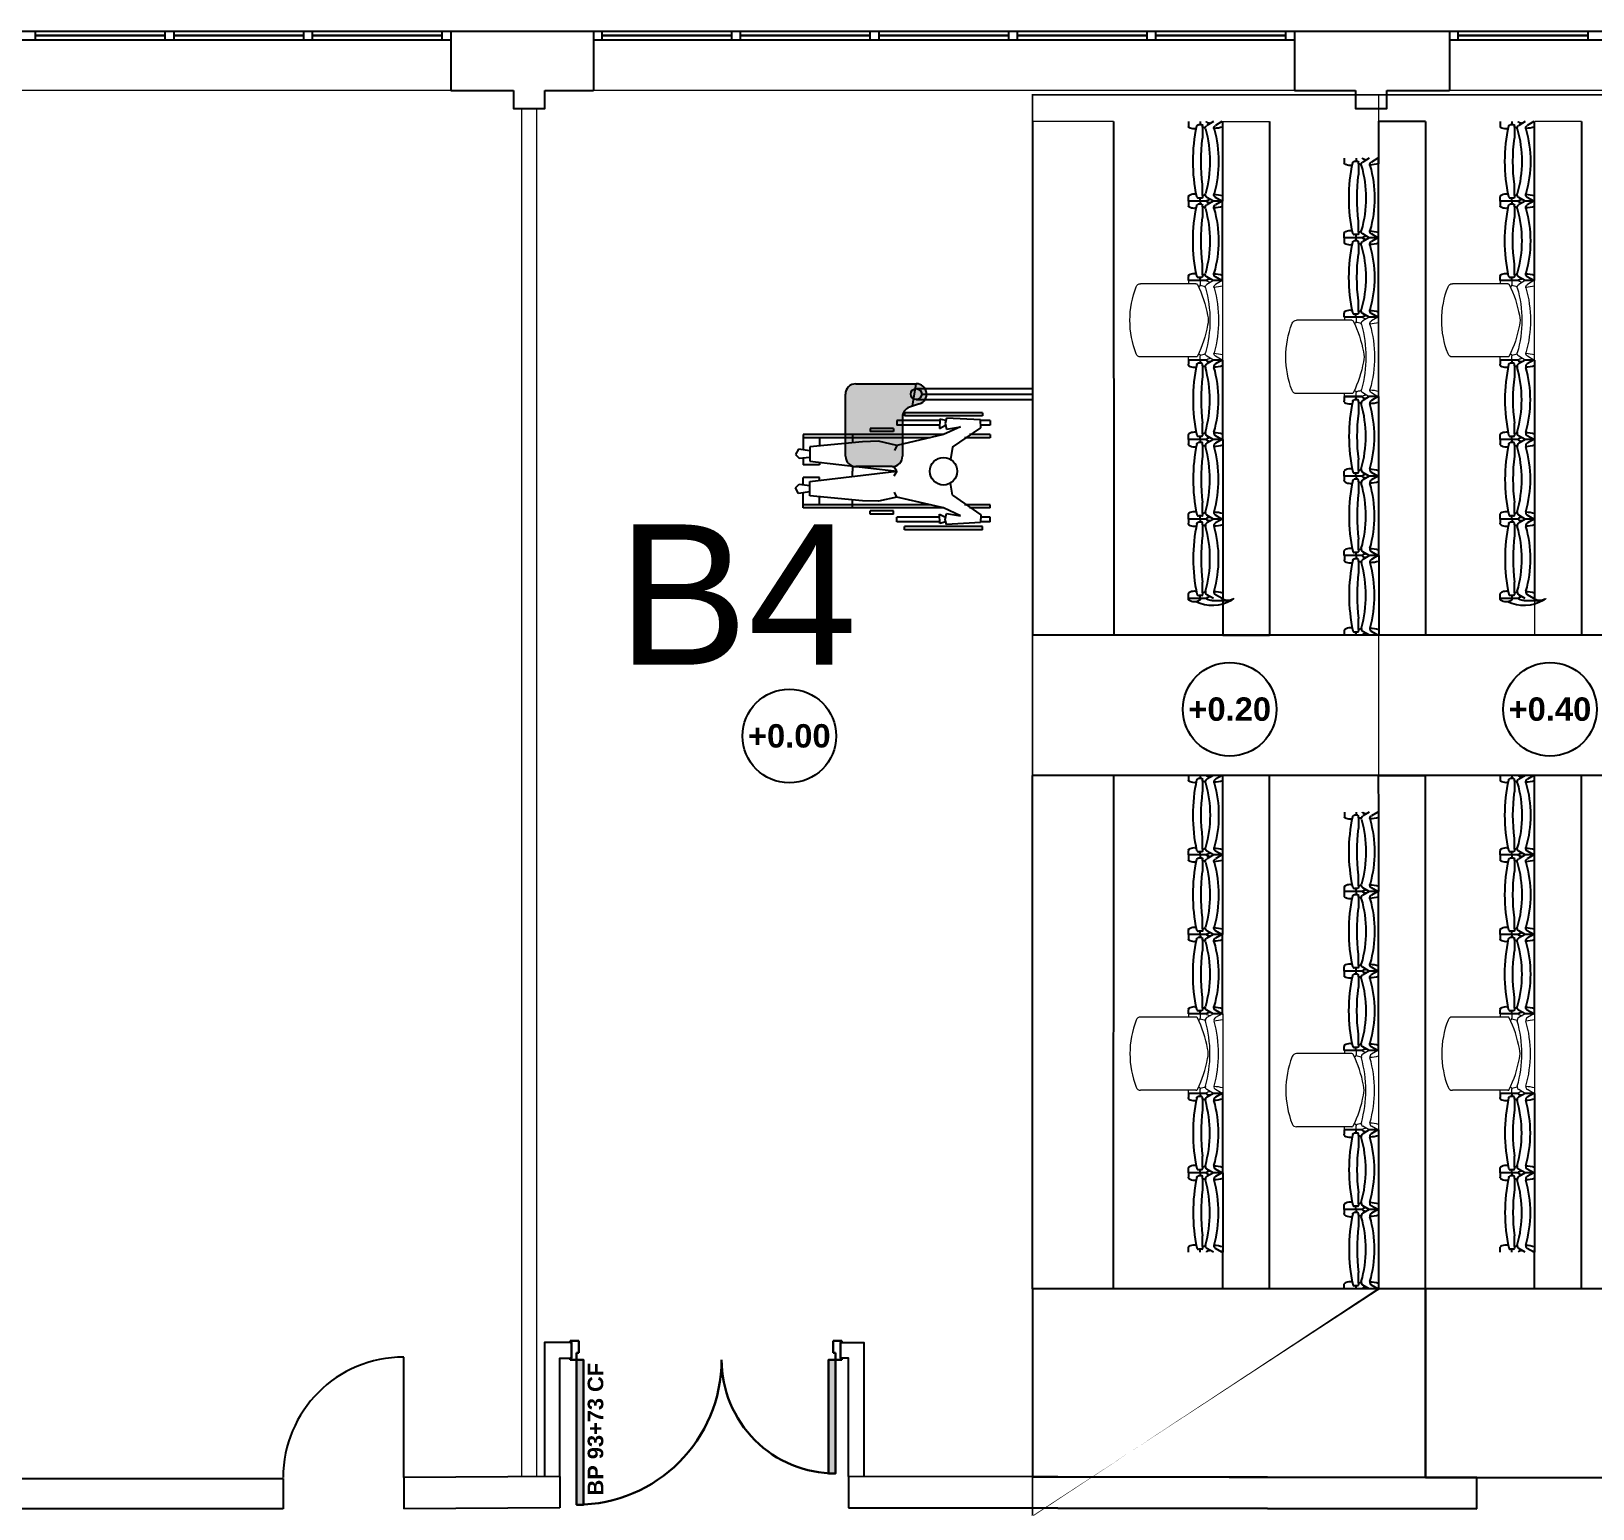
# Model space of a CAD drawing. Header units: millimetres. Extents: x -223503 to -221183, y 15861 to 17311.
# Drawn here: x -222551.37 to -222541.36, y 16084.05 to 16093.53 of the extents above; entities that cross this region are included whole.
import ezdxf

# ---------------------------------------------------------------- set-up
doc = ezdxf.new("R2010")
doc.units = ezdxf.units.MM
doc.linetypes.add('CACHE', pattern=[9.524999999999999, 6.35, -3.175])
for name, color, linetype in [('15 ASTEC - TXT - TYPE BP', 7, 'Continuous'), ('BA CLOISON', 8, 'Continuous'), ('BA FENETRE', 8, 'Continuous'), ('BA MURS', 8, 'Continuous'), ('BA MURS POUTRE', 8, 'CACHE'), ('BA PORTES', 8, 'Continuous')]:
    doc.layers.add(name, color=color, linetype=linetype)
for name, color, linetype, lineweight in [('ASTEC - AMENAGEMENT', 1, 'Continuous', 5), ('ASTEC - POSE BP PF', 30, 'Continuous', 30), ('NUMEROTATION', 172, 'Continuous', 30), ('Standard', 8, 'Continuous', 25)]:
    doc.layers.add(name, color=color, linetype=linetype, lineweight=lineweight)
doc.styles.get("Standard").update_dxf_attribs({"font": 'arial.ttf'})

# ---------------------------------------------------------------- blocks, each defined once
blk = doc.blocks.new('*U81')
at = {"layer": '15 ASTEC - TXT - TYPE BP'}
for points in [[(-1051.999999999997, -208.9177568912852), (-121.9999999999964, -208.9177568912855), (-121.9999999999964, -164.9177568912856), (-1051.999999999997, -164.9177568912852)], [(-851.9999999999969, -1780.917756891293), (-121.9999999999966, -1780.917756891293), (-121.9999999999965, -1824.917756891293), (-851.9999999999968, -1824.917756891293)]]:
    blk.add_hatch(color=124, dxfattribs=at).paths.add_polyline_path(points)
at = {"color": 0}
for p, q in [((-121.9999999999964, -123.9177568912855), (-110.9999999999964, -123.9177568912854)), ((-121.9999999999964, -123.9177568912855), (-121.9999999999964, -164.9177568912856)), ((-121.9999999999964, -164.9177568912856), (-77.99999999999642, -164.9177568912855)), ((-110.9999999999964, -123.9177568912854), (-110.9999999999964, -131.9177568912855)), ((-10.99999999999821, -131.9177568912855), (-110.9999999999982, -131.9177568912855)), ((-77.99999999999642, -164.9177568912855), (-77.99999999999642, -179.9177568912855)), ((-1.4210854715202e-14, -179.9177568912855), (-77.99999999999642, -179.9177568912855)), ((-1.4210854715202e-14, -123.9177568912855), (-11.00000000000003, -123.9177568912855)), ((-11.00000000000003, -123.9177568912855), (-11.00000000000003, -131.9177568912855)), ((-1.4210854715202e-14, -123.9177568912855), (-1.4210854715202e-14, -179.9177568912855)), ((-121.9999999999968, -1865.917756891293), (-121.9999999999965, -1824.917756891293)), ((-121.9999999999965, -1824.917756891293), (-77.99999999999665, -1824.917756891293)), ((-121.9999999999968, -1865.917756891293), (-110.9999999999968, -1865.917756891293)), ((-10.99999999999881, -1857.917756891301), (-110.9999999999986, -1857.9177568913)), ((-110.9999999999968, -1865.917756891293), (-110.9999999999965, -1857.917756891293)), ((-77.99999999999665, -1824.917756891293), (-77.99999999999687, -1809.917756891293)), ((-6.252776074688882e-13, -1809.917756891293), (-77.99999999999687, -1809.917756891293)), ((-11.0000000000002, -1865.917756891293), (-11.00000000000006, -1857.917756891293)), ((-6.394884621840902e-13, -1865.917756891293), (-11.0000000000002, -1865.917756891293)), ((-6.394884621840902e-13, -1865.917756891293), (-6.252776074688882e-13, -1809.917756891293))]:
    blk.add_line(p, q, dxfattribs=at)
for points in [[(-1051.999999999997, -208.9177568912852), (-121.9999999999964, -208.9177568912855), (-121.9999999999964, -164.9177568912856), (-1051.999999999997, -164.9177568912852)], [(-851.9999999999969, -1780.917756891293), (-121.9999999999966, -1780.917756891293), (-121.9999999999965, -1824.917756891293), (-851.9999999999968, -1824.917756891293)]]:
    blk.add_lwpolyline(points, close=True, dxfattribs=at)
at = {"color": 8}
for centre, radius, start, end in [((-121.9999999999964, -164.9177568912856), 929.9999999999998, 180, 270), ((-121.9999999999965, -1824.917756891293), 730.0000000000035, 90, 180)]:
    blk.add_arc(centre, radius, start, end, dxfattribs=at)
at = {"layer": '15 ASTEC - TXT - TYPE BP', "insert": (-586.9999999999966, -286.8764857373316), "char_height": 99.99999999999997, "width": 929.9999999999998, "attachment_point": 5}
blk.add_mtext('{\\fArial|b1|i0|c0|p34; BP 93+73 CF}', dxfattribs=at)
blk = doc.blocks.new('4025A')
at = {"color": 0, "lineweight": 0}
for p, q in [((0, -300), (510.0000000001, -300)), ((1.000444171950221e-10, -304.5432372649002), (1.000444171950221e-10, -359.9434252544002)), ((1.000444171950221e-10, -304.5432372649002), (24.14474264539695, -346.3631582622093)), ((1.000444171950221e-10, -359.9434252544002), (24.14474310400055, -401.7633470461001)), ((510.0000000001, -304.5432372649002), (485.8552573547036, -346.3631582622088)), ((510.0000000001, -359.9434252544002), (485.8552568960999, -401.7633470461001)), ((1.000444171950221e-10, -520.001386011), (1.000444171950221e-10, -404.1258129598)), ((1.000444171950221e-10, -445.001386011), (24.00000000010004, -445.001386011)), ((20.00000000010004, -471.5208008274999), (20.00000000010004, -827.1463243185999)), ((24.00000000010004, -445.001386011), (27.00000000010004, -445.001386011)), ((24.00000000010004, -445.001386011), (27.00000000010004, -445.001386011)), ((31.34976588610016, -445.1004203063001), (27.00000000010004, -445.1004203063001)), ((478.6502341139999, -445.1004203063001), (483.0000000001, -445.1004203063001)), ((486.0000000001, -445.001386011), (483.0000000001, -445.001386011)), ((486.0000000001, -445.001386011), (483.0000000001, -445.001386011)), ((510.0000000001, -445.001386011), (486.0000000001, -445.001386011)), ((490.0000000001, -471.5208008274999), (490.0000000001, -827.1463243185999)), ((1.000444171950221e-10, -520.001386011), (20.00000000010004, -520.001386011)), ((510.0000000001, -520.001386011), (490.0000000001, -520.001386011))]:
    blk.add_line(p, q, dxfattribs=at)
for centre, radius, start, end in [((-63.59999999989941, -267.0932757856999), 76.40000000000005, 332.9684378847015, 334.4869739897015), ((-213.4950000002, -367.0932757856999), 257.4976598343, 2.418009931199893, 15.10322067500025), ((723.4950008433998, -367.0932742201001), 257.4976598340999, 164.8967796858004, 177.5819900688004), ((573.6000000000995, -267.0932757856999), 76.40000000001105, 205.5130260103189, 207.031562115344), ((1.000444171950221e-10, -299.5432372649002), 5.000000000000101, 270.0000000000008, 332.9684648935015), ((1.000444171950221e-10, -299.5432372649002), 5.000000000000073, 329.9999999999998, 332.9684378851281), ((-63.59999999989941, -367.0932757856999), 76.40000000000009, 332.9684378847014, 350.1499756703017), ((41.46525086230031, -336.3631585068001), 20.00000000000005, 209.999999190901, 285.8895085068011), ((366.3227281884001, -1164.5626796887), 780.3376039025999, 100.5919190326002, 115.8865968882002), ((255.0000000001, -1086.5047614919), 759.9419937523558, 74.11050673482153, 105.8894932651863), ((255.0000000001, -1141.9049494815), 759.9419937523, 74.1105063456002, 105.8894936560002), ((255.0000000001, -523.6421737715), 130.1453199461126, 75.71477372532632, 104.2852262747215), ((143.6772718116999, -1164.5626796887), 780.3376039025999, 64.11340311180017, 79.40808096740017), ((468.5347491378002, -336.3631585068001), 20.00000000000002, 254.1104914932012, 330.0000008091007), ((573.6000000000995, -367.0932757856999), 76.40000000000016, 189.8500243297013, 207.0315621153018), ((510.0000000001, -299.5432372649002), 5.000000000000101, 207.0315351065002, 270.0000000000008), ((510.0000000001, -299.5432372649002), 5.000000000000162, 207.0315621152997, 210.0000000000036), ((1.000444171950221e-10, -399.5432372649002), 4.999999999999996, 293.5781784782027, 332.9684378851299), ((30.00000000010004, -471.5208003694001), 9.999999999999915, 115.8865854131993, 180.0000000000004), ((41.46525086230031, -391.7633464964001), 20.00000000005494, 209.9999978972742, 285.8894936570051), ((31.34976588610016, -450.1004203063001), 5.000000000000023, 33.15505406760053, 91.97592333349985), ((-213.4950000002, -367.0932757856999), 257.4976598343924, 342.3586274259241, 350.0203641264209), ((-21.86566567279988, -484.8640416882999), 68.56407418970005, 25.21366604060034, 33.15506142070003), ((468.5347491378002, -391.7633464964001), 20.00000000002763, 254.1105062824609, 330.0000021028655), ((531.8656656728999, -484.8640416882999), 68.56407418970015, 146.8449385792998, 154.7863339594004), ((723.4950000000999, -367.0932757856999), 257.4976598341, 189.9796358736012, 197.6413725741012), ((478.6502341139999, -450.1004203063001), 5.000000000000157, 88.02407666650281, 146.8449459324019), ((480.0000000001, -471.5208003694001), 10.00000000000001, 7.993605777301127e-13, 64.11341458680093), ((510.0000000001, -399.5432372649002), 5.000000000000099, 207.031562114897, 246.4218215217994), ((50.00000000010004, -827.1463234708001), 30.00000000000006, 180.0000000000004, 248.9213502576011), ((255.0000000001, -295.2863795006001), 599.9999999999861, 248.921350940934, 291.0786490590676), ((460.0000000001, -827.1463234708001), 30.00000000000001, 291.078649742401, 7.993605777301127e-13)]:
    blk.add_arc(centre, radius, start, end, dxfattribs=at)
blk = doc.blocks.new('4025FPF')
at = {"color": 0}
for p, q in [((-12.89621243250076, -367.0962487649001), (-12.89621243250076, -267.0962487648999)), ((-6.637956275024408, -445.1703223288669), (-0.09621243250057887, -445.1703223289001)), ((-0.09621243250057887, -404.5462102441002), (-0.09621243250057887, -520.1643763703)), ((-6.637956275025317, -520.1643763703332), (-0.09621243250057887, -520.1643763703))]:
    blk.add_line(p, q, dxfattribs=at)
for centre, radius, start, end in [((209.9775189062993, -367.1842912675002), 254.5330035995002, 151.3080107338999, 204.6700905789987), ((-0.09621243250057887, -252.0962487648999), 15.00000000000006, 119.9313407772006, 151.6906845421522), ((63.50378756749888, -267.0962487648999), 76.4, 152.9684396522998, 207.0315621152985), ((-0.09621243250057887, -234.6462872858001), 5.000000000034942, 90, 152.9684648932685), ((63.50378756749888, -367.0962487649001), 76.40000000001096, 180, 207.0315622707415), ((-0.09621243250057887, -299.5462102441002), 5.000000000000012, 207.0315621148704, 238.5157802358993), ((-0.09621243250057887, -299.5462102441002), 5.000000000000114, 239.0087058605004, 269.9999999999992), ((39.98602535689952, -482.6673493496), 61.97315601685302, 145.35116769937, 214.6488323006292), ((-6.810353937600667, -450.1673493496), 5.000000000000157, 88.0240766664976, 146.8449459324019), ((-0.09621243250057887, -399.5462102441002), 5.000000000000115, 207.0315644897974, 269.9999999999992), ((-6.810353937600667, -515.1673493496), 5.000000000000157, 213.1550540675973, 271.9759233334964)]:
    blk.add_arc(centre, radius, start, end, dxfattribs=at)
blk = doc.blocks.new('4025')
at = {"color": 0}
for p, q in [((0, -300), (510.0000000001, -300)), ((0, -304.5432372649002), (24.14474267855803, -346.3631583196461)), ((0, -304.5432372649002), (0, -359.9434252544002)), ((0, -359.9434252544002), (24.1447431040001, -401.7633470461001)), ((510.0000000001, -304.5432372649002), (485.8552573215425, -346.3631583197459)), ((510.0000000001, -359.9434252544002), (485.8552568961004, -401.7633470461001)), ((0, -404.5432372649002), (0, -520.001386011)), ((0, -445.001386011), (20.00000000010004, -445.001386011)), ((20.00000000010004, -434.1258126716), (20.00000000010004, -456.0663184074001)), ((20.09605773240037, -457.4490422633), (20.00000000010004, -456.0660342535)), ((20.48662849660013, -459.1478370923001), (20.09605773240037, -457.4490422633)), ((21.16625823990034, -460.7530015088), (20.48662849660013, -459.1478370923001)), ((22.11429675650015, -462.2157634042001), (21.16625823990034, -460.7530015088)), ((23.30193837580009, -463.4916774984999), (22.11429675650015, -462.2157634042001)), ((24.69309720820002, -464.5419757876), (23.30193837580009, -463.4916774984999)), ((26.24550359640034, -465.3347454895002), (24.69309720820002, -464.5419757876)), ((36.41900351280037, -429.1258129598), (24.9999996614365, -429.1258129598)), ((27.9119884581005, -465.8458986978999), (26.24550359640034, -465.3347454895002)), ((36.41900351280037, -429.1258129598), (105.8381153256714, -429.1258129599337)), ((473.5809964873006, -429.1258129598), (404.1618846749002, -429.1258129598)), ((473.5809964873006, -429.1258129598), (485.000000338764, -429.1258129598)), ((482.088011542, -465.8458986978999), (483.7544964037002, -465.3347454895002)), ((483.7544964037002, -465.3347454895002), (485.3069027920001, -464.5419757876)), ((485.3069027920001, -464.5419757876), (486.6980616243, -463.4916774984999)), ((486.6980616243, -463.4916774984999), (487.8857032436003, -462.2157634042001)), ((487.8857032436003, -462.2157634042001), (488.8337417602002, -460.7530015088)), ((488.8337417602002, -460.7530015088), (489.5133715034999, -459.1478370923001)), ((489.5133715034999, -459.1478370923001), (489.9039422677006, -457.4490422633)), ((489.9039422677006, -457.4490422633), (490.0000000001, -456.0660342535)), ((490.0000000001, -434.1258126716), (490.0000000001, -456.0663184074001)), ((510.0000000001, -445.001386011), (490.0000000001, -445.001386011)), ((0, -520.001386011), (24, -520.001386011)), ((24, -520.001386011), (27, -520.001386011)), ((32.46897496680049, -520.001386011), (27, -520.001386011)), ((510.0000000001, -520.001386011), (477.5310255160766, -520.001386011))]:
    blk.add_line(p, q, dxfattribs=at)
for centre, radius, start, end in [((-63.59999999999991, -267.0932757856999), 76.40000000000005, 332.9684378847015, 334.4869739897015), ((-63.59999999999991, -267.0932757856999), 76.40000000000005, 332.9684378847015, 334.4869739897015), ((-213.4949998029997, -367.0932761511001), 257.4976598339999, 2.418009931099929, 15.10322075920006), ((723.4950006507001, -367.0932745781001), 257.4976598342, 164.8967796034003, 177.5819900688003), ((573.6000000001004, -267.0932757856999), 76.40000000000006, 205.5130260103013, 207.0315621153013), ((573.6000000001004, -267.0932757856999), 76.40000000000006, 205.5130260103013, 207.0315621153013), ((0, -299.5432372649002), 5, 270.0000000000008, 332.9684378851241), ((0, -299.5432372649002), 5, 270.0000000000008, 332.9684378851241), ((-63.59999999999991, -367.0932757856999), 76.40000000000009, 332.9684378847014, 350.1499756703017), ((-63.59999999999991, -367.0932757856999), 76.40000000000009, 332.9684378847014, 350.1499756703017), ((41.46525086230031, -336.3631585068001), 20.00000000005564, 209.9999993811772, 285.8895085062729), ((255.0000000001, -1086.5047614919), 759.9419937523, 74.11050673480017, 105.8894932652002), ((255.0000000199002, -1141.9049494871), 759.941993763162, 74.110506345831, 105.8894936572811), ((468.5347491378002, -336.3631585069002), 20.00000000000002, 254.1104914939671, 330.0000006191017), ((573.6000000001004, -367.0932757856999), 76.40000000000006, 189.8500243297019, 207.0315621153013), ((573.6000000001004, -367.0932757856999), 76.40000000000006, 189.8500243297019, 207.0315621153013), ((510.0000000001, -299.5432372649002), 5, 207.031562114889, 270.0000000000008), ((510.0000000001, -299.5432372649002), 5, 207.031562114889, 270.0000000000008), ((0, -399.5432372648002), 5.000000000100044, 270.0000000000008, 332.9684378828771), ((0, -399.5432372648002), 5.000000000091597, 293.5781784777417, 332.9684378830668), ((25.00000000010004, -434.1258129598), 5.000000000000018, 90.0000038808009, 180.0000000000004), ((41.46525086230031, -391.7633464964001), 19.99999999999995, 209.9999978970014, 285.8894936585013), ((255.0000000001, 596.8520793588), 1086.69036875823, 257.9378761865117, 282.0621238134846), ((-213.4949998029997, -367.0932761511001), 257.4976595767574, 346.0600251672711, 350.0203641988801), ((-21.91344717479978, -482.0932757856999), 68.56407418969991, 328.8208594356016, 359.8300099492827), ((-21.86566567279988, -484.8640416882999), 68.5640741897, 2.145910907913961, 13.09060007010002), ((255.0000000001, 743.8698783298), 1182.441609393, 262.7529809397014, 277.2470190603183), ((468.5347491378002, -391.7633464964001), 19.99999999999993, 254.1105063415017, 330.0000021030003), ((531.8656656728999, -484.8640416882999), 68.56407418969967, 166.9093999299003, 177.8540890920882), ((531.9134471749003, -482.0932757856999), 68.56407418970007, 180.1699900506996, 211.1791405644014), ((723.4950000000999, -367.0932757856999), 257.497659834127, 189.9796358736354, 193.9399748814894), ((485.0000000001, -434.1258129598), 5.000000000000018, 7.993605777301127e-13, 89.9999961191991), ((510.0000000001, -399.5432372649002), 5, 207.031562114889, 270.0000000000008), ((32.46897470020031, -515.001386011), 5.000000000000004, 269.9999975228014, 328.8208667886981), ((477.5310252999002, -515.001386011), 5.000000000000138, 211.179133211301, 270.0000024771977)]:
    blk.add_arc(centre, radius, start, end, dxfattribs=at)
blk = doc.blocks.new('A$C40C07E48')
at = {"color": 0, "linetype": 'Continuous'}
for p, q in [((0.04998684869497083, 1.249974503602061), (0.04998804058413953, 1.187482453313351)), ((0.04998684869497083, 1.249974503602061), (0.0799862441199366, 1.249973745594616)), ((0.0799862441199366, 1.249973745594616), (0.07998901227256283, 1.189060596618219)), ((0.1399876755021978, 1.249974371534336), (0.159986680111615, 1.249975231319695)), ((0.1399876755021978, 1.249974371534336), (0.1399886388098821, 1.117722422979568)), ((0.159986680111615, 1.249975231319695), (0.1599868729826994, 1.08518270984132)), ((0.6099876081862021, 1.249975189519319), (0.5899870563007426, 1.249974491027388)), ((0.5899870563007426, 1.249974491027388), (0.5899884114041924, 1.08518561634628)), ((0.6099876081862021, 1.249975189519319), (0.6099884938448668, 1.117723177983862)), ((0.6699880445667077, 1.249975137136062), (0.669987004599534, 1.189061603086884)), ((0.6999875176989008, 1.249974442138409), (0.6699880445667077, 1.249975137136062)), ((0.6999875176989008, 1.249974442138409), (0.6999887095298618, 1.187482391820595)), ((-1.224078005179763e-05, 1.19997523109123), (-1.07949017547071e-05, 0.6999741944418929)), ((-1.224078005179763e-05, 1.19997523109123), (0.01998707122402266, 1.199972219805204)), ((0.01998707122402266, 1.199972219805204), (0.01998727180762216, 0.6999728769987996)), ((0.04533731756964698, 1.187237850635938), (0.03373760753311217, 0.9697465213084797)), ((0.09563508082646877, 1.189881864571362), (0.04533731756964698, 1.187237850635938)), ((0.2212970469263382, 1.007283235921932), (0.09563508082646877, 1.189881864571362)), ((0.5286779114394449, 1.007282227721589), (0.6543416075292043, 1.189883528524661)), ((0.6543416075292043, 1.189883528524661), (0.7046374452766031, 1.187237364983957)), ((0.7046374452766031, 1.187237364983957), (0.7162390793091618, 0.969746778240733)), ((0.7499867901788093, 1.199975352577894), (0.7299871555878781, 1.199975269399147)), ((0.7299871555878781, 1.199975269399147), (0.7299872155417688, 0.6999759412901767)), ((0.7499867901788093, 1.199975352577894), (0.7499882361153141, 0.6999743159285572)), ((0.104227788222488, 0.9687111075199937), (0.08971251302864403, 1.059904406240094)), ((0.08971251302864403, 1.059904406240094), (0.139989078103099, 0.9499731534342573)), ((0.2212970469263382, 1.007283235921932), (0.2985400859033689, 0.9940506872044352)), ((0.5286779114394449, 1.007282227721589), (0.4514353729318827, 0.9940512449575181)), ((0.6602619998157024, 1.059906102294917), (0.6099889331380837, 0.949973908438551)), ((0.6457495283102617, 0.96871023818494), (0.6602619998157024, 1.059906102294917)), ((0.03373760753311217, 0.9697465213084797), (0.06587300566025078, 0.9604188850062201)), ((0.04998949920991436, 0.9650290568079072), (0.03995655663311481, 0.9262233632161951)), ((0.03995655663311481, 0.9262233632161951), (0.1000799076282419, 0.9241493443714717)), ((0.04998671973589808, 0.9258758271880652), (0.04998847763636149, 0.6499751049104816)), ((0.06587300566025078, 0.9604188850062201), (0.104227788222488, 0.9687111075199937)), ((0.1000799076282419, 0.9241493443714717), (0.07998651568777859, 0.9634710225946037)), ((0.07999011588981375, 0.924841374027892), (0.07998795071034692, 0.6499744098837255)), ((0.139989078103099, 0.9499731534342573), (0.1399890781613067, 0.04997278158043628)), ((0.139989078103099, 0.9499731534342573), (0.2094653047679458, 0.6499745512755908)), ((0.6099889331380837, 0.949973908438551), (0.5405123195087072, 0.6499755970526166)), ((0.6099889331380837, 0.949973908438551), (0.609989010845311, 0.04997359956541914)), ((0.6841061604209244, 0.9604201236070367), (0.6457495283102617, 0.96871023818494)), ((0.6498947056243196, 0.9241494517027604), (0.6699883161345497, 0.9634724141360493)), ((0.7100195214152336, 0.9262229667965585), (0.6498947056243196, 0.9241494517027604)), ((0.6699874151963741, 0.9248432347812923), (0.6699880426458549, 0.6499744154716609)), ((0.7162390793091618, 0.969746778240733), (0.6841061604209244, 0.9604201236070367)), ((0.6999873886816204, 0.9258757657244132), (0.6999891466402914, 0.6499750434177258)), ((0.6999880892690271, 0.9650315581402538), (0.7100195214152336, 0.9262229667965585)), ((0.1599893301608972, 0.8636131902640045), (0.1599889370263554, 0.04997433435710263)), ((0.5899876904441044, 0.8636149351186759), (0.589989313215483, 0.04997359403569135)), ((-1.07949017547071e-05, 0.6999741944418929), (0.01998727180762216, 0.6999728769987996)), ((0.04998847763636149, 0.6499751049104816), (0.07998795071034692, 0.6499744098837255)), ((0.09998844514484517, 0.6299754884548747), (0.09998832366545685, 0.4799741476181225)), ((0.09998844514484517, 0.6299754884548747), (0.1199878201296087, 0.6299723994907254)), ((0.1199878201296087, 0.6299723994907254), (0.1199888755509164, 0.4799748461100535)), ((0.2094653047679458, 0.6499745512755908), (0.1829925719357561, 0.5335781581725314)), ((0.2094653047679458, 0.6499745512755908), (0.2412304963509087, 0.6367880713005434)), ((0.3100592760310974, 0.09318483300376101), (0.374989546922734, 0.649974962027045)), ((0.374989546922734, 0.649974962027045), (0.3444712826458272, 0.631495855135654)), ((0.4399194738070946, 0.0931863698970119), (0.374989546922734, 0.649974962027045)), ((0.374989546922734, 0.649974962027045), (0.4055058622907382, 0.6314959176834236)), ((0.5405123195087072, 0.6499755970526166), (0.5087447798869107, 0.6367892027556081)), ((0.5405123195087072, 0.6499755970526166), (0.5669832680432592, 0.5335800366101466)), ((0.6499877205642406, 0.6299754889460019), (0.6299872463278007, 0.62997485343476)), ((0.6299872463278007, 0.62997485343476), (0.629989610024495, 0.479975528533032)), ((0.6499877205642406, 0.6299754889460019), (0.649989244673634, 0.4799756117117795)), ((0.6999891466402914, 0.6499750434177258), (0.6699880426458549, 0.6499744154716609)), ((0.7499882361153141, 0.6999743159285572), (0.7299872155417688, 0.6999759412901767)), ((0.1829925719357561, 0.5335781581725314), (0.1856408160238061, 0.4303699867068644)), ((0.5669832680432592, 0.5335800366101466), (0.5643374428909738, 0.4303719213439763)), ((0.09998832366545685, 0.4799741476181225), (0.1199888755509164, 0.4799748461100535)), ((0.1856408160238061, 0.4303699867068644), (0.2174073018541094, 0.09318577739031753)), ((0.5643374428909738, 0.4303719213439763), (0.5325715256331023, 0.09318548852024833)), ((0.649989244673634, 0.4799756117117795), (0.629989610024495, 0.479975528533032)), ((0.1399887990846764, 0.3668569671172008), (0.1916235045937356, 0.3668564756426349)), ((0.3419740303361323, 0.3668581303772953), (0.374989041563822, 0.3668569563014898)), ((0.4080057466926519, 0.366857027520382), (0.374989041563822, 0.3668569563014898)), ((0.6099886541196611, 0.3668577220923908), (0.5583530942967627, 0.3668575205756497)), ((0.1599883802409749, 0.1551460219961882), (0.2095802119292784, 0.1551449264734401)), ((0.3200483496475499, 0.1551443968182866), (0.3347042107779998, 0.1551458075100527)), ((0.3347042107779998, 0.1551458075100527), (0.3347044656402431, 0.04997258729235909)), ((0.4152732131478842, 0.155146888051604), (0.4152735456591472, 0.04997373084370338)), ((0.4299303136358503, 0.155145183643981), (0.4152732131478842, 0.155146888051604)), ((0.5899888194107916, 0.1551452039966534), (0.5403977643873077, 0.1551469295009156)), ((0.1399890781613067, 0.04997278158043628), (0.2403035126044415, 0.04997286054276628)), ((0.2174073018541094, 0.09318577739031753), (0.3100592760310974, 0.09318483300376101)), ((0.2438782882818487, 0.09318550075840903), (0.2332896439475007, 0.02018023819982773)), ((0.2332896439475007, 0.02018023819982773), (0.2677022803109139, -2.604889414214995e-05)), ((0.2677022803109139, -2.604889414214995e-05), (0.2915274595143273, 0.02547380327814608)), ((0.2915274595143273, 0.02547380327814608), (0.2835882896033581, 0.09318510966477334)), ((0.2866267174831592, 0.04997502447440638), (0.3347044656402431, 0.04997258729235909)), ((0.4633517630281858, 0.04997579474365921), (0.4152735456591472, 0.04997373084370338)), ((0.5325715256331023, 0.09318548852024833), (0.4399194738070946, 0.0931863698970119)), ((0.458449850033503, 0.02547164535280899), (0.4663906008645426, 0.09318607859677286)), ((0.4822758509544656, -2.591733391454909e-05), (0.458449850033503, 0.02547164535280899)), ((0.5166879784082994, 0.02018115111422958), (0.4822758509544656, -2.591733391454909e-05)), ((0.5060988306358922, 0.09318437922775047), (0.5166879784082994, 0.02018115111422958)), ((0.609989010845311, 0.04997359956541914), (0.5096753529505804, 0.04997415058460319))]:
    blk.add_line(p, q, dxfattribs=at)
blk.add_circle((0.3749835802009329, 0.9499767269880977), 0.0882429, dxfattribs=at)
blk = doc.blocks.new('A$C6149075F')
h = blk.add_hatch()
h.set_pattern_fill('ANGLE', color=256, style=0)
h.set_pattern_definition([(0, (6.312824552878737e-06, 1.392443664371967e-06), (0, 6.985), [5.08, -1.905]), (90, (6.312824552878737e-06, 1.392443664371967e-06), (-6.985, 4.276937690724653e-16), [5.08, -1.905])])
edge = h.paths.add_edge_path()
edge.add_line((0.06368249730439857, 0.05458589433692396), (6.312824552878737e-06, 0.4369112531421706))
edge.add_arc((0.06549852488387842, 0.4478189632063732), 0.06639433676988624, 27.890752219956084, 189.4558029344633, ccw=False)
edge.add_line((0.1241805876779836, 0.4788773661712185), (0.1559426980529679, 0.4188657347112894))
edge.add_arc((0.2146247230266454, 0.44992416491732), 0.06639433676988624, 207.8907522199561, 279.4558031110093)
edge.add_line((0.2255324329453288, 0.3844319530762732), (0.4730432852957165, 0.4256548181874678))
edge.add_arc((0.4839509952726075, 0.3601626063464209), 0.06639433676988624, 9.455802934463293, 99.45580311100929, ccw=False)
edge.add_line((0.5494432071136544, 0.3710703164106235), (0.5876201924256748, 0.1418475748505443))
edge.add_arc((0.5221279804973165, 0.1309398647863418), 0.06639433676988624, -80.54419688899071, 9.455802934463293, ccw=False)
edge.add_line((0.533035690561519, 0.06544765294529498), (0.1400824193406152, 1.392443664371967e-06))
edge.add_arc((0.1291747091599973, 0.0654936044011265), 0.06639433676988624, 189.4558029344633, 279.45580311100935, ccw=False)
h = blk.add_hatch(color=8)
edge = h.paths.add_edge_path()
edge.add_line((0.06368249730439857, 0.05458589433692396), (6.312824552878737e-06, 0.4369112531421706))
edge.add_arc((0.06549852488387842, 0.4478189632063732), 0.06639433676988624, 27.890752219956084, 189.4558029344633, ccw=False)
edge.add_line((0.1241805876779836, 0.4788773661712185), (0.1559426980529679, 0.4188657347112894))
edge.add_arc((0.2146247230266454, 0.44992416491732), 0.06639433676988624, 207.8907522199561, 279.4558031110093)
edge.add_line((0.2255324329453288, 0.3844319530762732), (0.4730432852957165, 0.4256548181874678))
edge.add_arc((0.4839509952726075, 0.3601626063464209), 0.06639433676988624, 9.455802934463293, 99.45580311100929, ccw=False)
edge.add_line((0.5494432071136544, 0.3710703164106235), (0.5876201924256748, 0.1418475748505443))
edge.add_arc((0.5221279804973165, 0.1309398647863418), 0.06639433676988624, -80.54419688899071, 9.455802934463293, ccw=False)
edge.add_line((0.533035690561519, 0.06544765294529498), (0.1400824193406152, 1.392443664371967e-06))
edge.add_arc((0.1291747091599973, 0.0654936044011265), 0.06639433676988624, 189.4558029344633, 279.45580311100935, ccw=False)
at = {"color": 0, "ltscale": 0.05}
for p, q in [((0.06368249730439857, 0.05458589433692396), (6.312824552878737e-06, 0.4369112531421706)), ((0.1241805876779836, 0.4788773661712185), (0.1559426980529679, 0.4188657347112894)), ((0.2255324329453288, 0.3844319530762732), (0.4730432852957165, 0.4256548181874678)), ((0.5494432071136544, 0.3710703164106235), (0.5876201924256748, 0.1418475748505443)), ((0.533035690561519, 0.06544765294529498), (0.1400824193406152, 1.392443664371967e-06))]:
    blk.add_line(p, q, dxfattribs=at)
for centre, start, end in [((0.06549852488387842, 0.4478189632063732), 27.89075221995607, 189.4558029344633), ((0.2146247230266454, 0.44992416491732), 207.8907522199561, 279.4558031110093), ((0.4839509952726075, 0.3601626063464209), 9.455802934463275, 99.4558031110093), ((0.5221279804973165, 0.1309398647863418), 279.4558031110093, 9.455802934463275), ((0.1291747091599973, 0.0654936044011265), 189.4558029344633, 279.4558031110093)]:
    blk.add_arc(centre, 0.06639433676988624, start, end, dxfattribs=at)

msp = doc.modelspace()

# ---------------------------------------------------------------- linework, layer by layer
at = {"layer": 'ASTEC - AMENAGEMENT', "color": 7}
for points in [[(-222544.4310004583, 16092.94704040009), (-222544.9511648346, 16092.94713661253)], [(-222543.7305466686, 16092.94713661253), (-222543.4310004583, 16092.94709807495)], [(-222541.4310004583, 16092.94704040009), (-222541.7305466686, 16092.94713661253)], [(-222541.7310004583, 16089.88723282496), (-222541.7310004583, 16089.65223287395), (-222541.4306132522, 16089.65223287395)]]:
    msp.add_lwpolyline(points, dxfattribs=at)
at = {"layer": 'BA CLOISON', "linetype": 'Continuous', "lineweight": 0}
for p, q in [((-222548.2276380011, 16093.03122901183), (-222548.2276380011, 16084.25137352285)), ((-222548.1306380011, 16084.25137352285), (-222548.1306380011, 16093.03122901183))]:
    msp.add_line(p, q, dxfattribs=at)
at = {"layer": 'BA FENETRE', "linetype": 'ByBlock', "lineweight": 25}
for p, q in [((-222553.176541087, 16093.52702871091), (-222548.680741087, 16093.52702871091)), ((-222551.344621087, 16093.47102871091), (-222551.344621087, 16093.52702871091)), ((-222550.512661087, 16093.47102871091), (-222550.512661087, 16093.52702871091)), ((-222550.456661087, 16093.47102871091), (-222550.456661087, 16093.52702871091)), ((-222549.624701087, 16093.47102871091), (-222549.624701087, 16093.52702871091)), ((-222549.568701087, 16093.47102871091), (-222549.568701087, 16093.52702871091)), ((-222548.736741087, 16093.47102871091), (-222548.736741087, 16093.52702871091)), ((-222547.7673842009, 16093.52702871091), (-222543.2715842009, 16093.52702871091)), ((-222547.7113842009, 16093.47102871091), (-222547.7113842009, 16093.52702871091)), ((-222546.8794242009, 16093.47102871091), (-222546.8794242009, 16093.52702871091)), ((-222546.8234242009, 16093.47102871091), (-222546.8234242009, 16093.52702871091)), ((-222545.991464201, 16093.47102871091), (-222545.991464201, 16093.52702871091)), ((-222545.9354642009, 16093.47102871091), (-222545.9354642009, 16093.52702871091)), ((-222545.1035042009, 16093.47102871091), (-222545.1035042009, 16093.52702871091)), ((-222545.0475042009, 16093.47102871091), (-222545.0475042009, 16093.52702871091)), ((-222544.2155442009, 16093.47102871091), (-222544.2155442009, 16093.52702871091)), ((-222544.1595442009, 16093.47102871091), (-222544.1595442009, 16093.52702871091)), ((-222543.3275842009, 16093.47102871091), (-222543.3275842009, 16093.52702871091)), ((-222542.276541087, 16093.52702871091), (-222537.780741087, 16093.52702871091)), ((-222542.220541087, 16093.47102871091), (-222542.220541087, 16093.52702871091)), ((-222541.388581087, 16093.47102871091), (-222541.388581087, 16093.52702871091)), ((-222553.176541087, 16093.47102871091), (-222548.680741087, 16093.47102871091)), ((-222547.7673842009, 16093.47102871091), (-222543.2715842009, 16093.47102871091)), ((-222542.276541087, 16093.47102871091), (-222537.780741087, 16093.47102871091))]:
    msp.add_line(p, q, dxfattribs=at)
for points in [[(-222551.344621087, 16093.49902871091), (-222550.512661087, 16093.49902871091), (-222550.512661087, 16093.49902871091), (-222551.344621087, 16093.49902871091)], [(-222550.512661087, 16093.49902871091), (-222551.344621087, 16093.49902871091), (-222551.344621087, 16093.49902871091), (-222550.512661087, 16093.49902871091)], [(-222550.456661087, 16093.49902871091), (-222549.624701087, 16093.49902871091), (-222549.624701087, 16093.49902871091), (-222550.456661087, 16093.49902871091)], [(-222549.624701087, 16093.49902871091), (-222550.456661087, 16093.49902871091), (-222550.456661087, 16093.49902871091), (-222549.624701087, 16093.49902871091)], [(-222548.736741087, 16093.49902871091), (-222548.736741087, 16093.49902871091), (-222549.568701087, 16093.49902871091), (-222549.568701087, 16093.49902871091)], [(-222548.736741087, 16093.49902871091), (-222549.568701087, 16093.49902871091), (-222549.568701087, 16093.49902871091), (-222548.736741087, 16093.49902871091)], [(-222547.7113842009, 16093.49902871091), (-222547.7113842009, 16093.49902871091), (-222546.8794242009, 16093.49902871091), (-222546.8794242009, 16093.49902871091)], [(-222546.8794242009, 16093.49902871091), (-222547.7113842009, 16093.49902871091), (-222547.7113842009, 16093.49902871091), (-222546.8794242009, 16093.49902871091)], [(-222546.8234242009, 16093.49902871091), (-222545.991464201, 16093.49902871091), (-222545.991464201, 16093.49902871091), (-222546.8234242009, 16093.49902871091)], [(-222545.991464201, 16093.49902871091), (-222546.8234242009, 16093.49902871091), (-222546.8234242009, 16093.49902871091), (-222545.991464201, 16093.49902871091)], [(-222545.9354642009, 16093.49902871091), (-222545.1035042009, 16093.49902871091), (-222545.1035042009, 16093.49902871091), (-222545.9354642009, 16093.49902871091)], [(-222545.1035042009, 16093.49902871091), (-222545.9354642009, 16093.49902871091), (-222545.9354642009, 16093.49902871091), (-222545.1035042009, 16093.49902871091)], [(-222545.0475042009, 16093.49902871091), (-222544.2155442009, 16093.49902871091), (-222544.2155442009, 16093.49902871091), (-222545.0475042009, 16093.49902871091)], [(-222544.2155442009, 16093.49902871091), (-222545.0475042009, 16093.49902871091), (-222545.0475042009, 16093.49902871091), (-222544.2155442009, 16093.49902871091)], [(-222543.3275842009, 16093.49902871091), (-222543.3275842009, 16093.49902871091), (-222544.1595442009, 16093.49902871091), (-222544.1595442009, 16093.49902871091)], [(-222543.3275842009, 16093.49902871091), (-222544.1595442009, 16093.49902871091), (-222544.1595442009, 16093.49902871091), (-222543.3275842009, 16093.49902871091)], [(-222542.220541087, 16093.49902871091), (-222542.220541087, 16093.49902871091), (-222541.388581087, 16093.49902871091), (-222541.388581087, 16093.49902871091)], [(-222541.388581087, 16093.49902871091), (-222542.220541087, 16093.49902871091), (-222542.220541087, 16093.49902871091), (-222541.388581087, 16093.49902871091)]]:
    msp.add_lwpolyline(points, close=True, dxfattribs=at)
at = {"layer": 'BA MURS'}
for p, q in [((-222548.680741087, 16093.52702871091), (-222548.680741087, 16093.14702871091)), ((-222548.680741087, 16093.52702871091), (-222547.7673842009, 16093.52702871091)), ((-222547.7673842009, 16093.52702871091), (-222547.7673842009, 16093.14702871091)), ((-222543.2715842009, 16093.52702871091), (-222543.2715842009, 16093.14702871091)), ((-222543.2715842009, 16093.52702871091), (-222542.276541087, 16093.52702871091)), ((-222542.276541087, 16093.52702871091), (-222542.276541087, 16093.14702871091)), ((-222548.680741087, 16093.14702871091), (-222548.2791380011, 16093.14702871091)), ((-222548.0791380011, 16093.14702871091), (-222547.7673842009, 16093.14702871091)), ((-222543.2715842009, 16093.14702871091), (-222542.8791380011, 16093.14702871091)), ((-222542.6791380011, 16093.14702871091), (-222542.276541087, 16093.14702871091)), ((-222556.6724476023, 16084.24115585205), (-222549.7572777469, 16084.24115585205)), ((-222549.7572777469, 16084.24115585205), (-222549.7572777469, 16084.04702871091)), ((-222547.9818259476, 16084.25326590892), (-222548.9837342488, 16084.24702871091)), ((-222548.9837342488, 16084.24702873502), (-222548.9837342488, 16084.04702871091)), ((-222547.9818259476, 16084.25326590873), (-222547.9818259476, 16084.05326590882)), ((-222542.1006409021, 16084.24702871091), (-222546.1321259482, 16084.25326590892)), ((-222546.1321259482, 16084.25326590882), (-222546.1321259482, 16084.05326590882)), ((-222542.1006409021, 16084.04702871091), (-222542.1006409021, 16084.24702871091)), ((-222549.7572777469, 16084.04702871091), (-222556.6724704875, 16084.04702871091)), ((-222547.9818259476, 16084.05326590891), (-222548.9837342488, 16084.04702871091)), ((-222546.1321259482, 16084.05326590891), (-222542.1006409021, 16084.04702871091)), ((-222542.1006409021, 16084.04702871091), (-222546.1321259482, 16084.05326590891))]:
    msp.add_line(p, q, dxfattribs=at)
for points in [[(-222548.2791380011, 16093.14702871091), (-222548.2791380011, 16093.03122901183), (-222548.0791380011, 16093.03122901183), (-222548.0791380011, 16093.14702871091)], [(-222542.8791380011, 16093.14702871091), (-222542.8791380011, 16093.03122901183), (-222542.6791380011, 16093.03122901183), (-222542.6791380011, 16093.14702871091)], [(-222547.9818259476, 16084.25326590873), (-222547.9818259476, 16085.01421652939), (-222547.9081259482, 16085.01421652939), (-222547.9081259482, 16085.11421652939), (-222548.0818259476, 16085.11421652939), (-222548.0818259476, 16084.25326590873)], [(-222546.1321259482, 16084.25326590892), (-222546.1321259482, 16085.01421652939), (-222546.1821259482, 16085.01421652939), (-222546.1821259482, 16085.11421652939), (-222546.0321259482, 16085.11421652939), (-222546.0321259482, 16084.25326590892)]]:
    msp.add_lwpolyline(points, dxfattribs=at)
at = {"layer": 'BA MURS POUTRE', "linetype": 'Continuous', "lineweight": 0}
for p, q in [((-222548.680741087, 16093.14702871091), (-222553.176541087, 16093.14702871091)), ((-222543.2715842009, 16093.14702871091), (-222547.7673842009, 16093.14702871091)), ((-222537.780741087, 16093.14702871091), (-222542.276541087, 16093.14702871091))]:
    msp.add_line(p, q, dxfattribs=at)
at = {"layer": 'BA PORTES', "lineweight": 25}
msp.add_line((-222548.9837342488, 16084.24702873502), (-222548.9837342488, 16085.02057223252), dxfattribs=at)
msp.add_arc((-222548.9837342488, 16084.2470287344), 0.7735434981256191, 90, 179.9999999598751, dxfattribs=at)
at = {"layer": 'Standard'}
for p, q in [((-222544.9511648346, 16092.94713661253), (-222544.9511648346, 16089.65223287395)), ((-222544.4310004583, 16092.94704040009), (-222544.4306132668, 16089.65223287395)), ((-222543.4310004583, 16092.94709807495), (-222543.4306132522, 16089.65223287395)), ((-222542.4310004583, 16092.94713513114), (-222542.4306132669, 16089.65223287395)), ((-222541.4310004583, 16092.94704040009), (-222541.4306132522, 16089.65223287395)), ((-222538.7305436956, 16089.65223282496), (-222544.9511648346, 16089.65223287395)), ((-222537.4541380011, 16088.75223287395), (-222544.9511648347, 16088.75223287395)), ((-222544.9511648347, 16085.69223287395), (-222544.9511648347, 16088.75223287395)), ((-222544.4310004583, 16085.4573475723), (-222544.4306132668, 16088.75213661253)), ((-222543.4310004583, 16085.4573475723), (-222543.4306132669, 16088.75213661253)), ((-222542.4311337139, 16085.45744378473), (-222542.4307465224, 16088.75223287395)), ((-222541.431329412, 16085.4573475723), (-222541.4309422206, 16088.75213661253))]:
    msp.add_line(p, q, dxfattribs=at)
at = {"layer": 'Standard', "const_width": 0.01}
for points in [[(-222542.731387662, 16093.11865031866), (-222544.9511648346, 16093.11865031866), (-222544.9511648347, 16085.45735892626), (-222542.731387662, 16085.45767294219)], [(-222542.731387662, 16085.45767294219), (-222540.731387646, 16085.45735892625), (-222540.731387646, 16093.11865031866), (-222542.731387662, 16093.11865031866)]]:
    msp.add_lwpolyline(points, close=True, dxfattribs=at)
at = {"layer": 'Standard'}
for points in [[(-222542.4310004583, 16092.94713513114), (-222542.731387646, 16092.94713513114), (-222542.731387662, 16092.67683601591)], [(-222545.6983522459, 16091.23399296176), (-222544.9523725307, 16091.23399296176)], [(-222545.6620082621, 16091.19887743546), (-222544.9511648346, 16091.19887743546)], [(-222545.697415469, 16091.16374219219), (-222544.9514357538, 16091.16374219218)], [(-222543.7310004583, 16089.88723282496), (-222543.7310004583, 16089.65223287395), (-222543.4306132522, 16089.65223287395)], [(-222542.7311337139, 16088.51725135987), (-222542.731387662, 16088.75223287395), (-222542.4307465224, 16088.75223287395)], [(-222544.9511648347, 16085.4573475723), (-222544.9511648346, 16085.69223287395)], [(-222543.4310004583, 16085.4573475723), (-222543.731387662, 16085.4573475723), (-222543.731387662, 16085.70767085496)], [(-222541.431329412, 16085.4573475723), (-222541.7317166157, 16085.4573475723), (-222541.7317166157, 16085.70767085496)], [(-222542.4311336864, 16085.45766158824), (-222542.7315209176, 16085.45766158824)]]:
    msp.add_lwpolyline(points, dxfattribs=at)
for points in [[(-222542.4311067704, 16085.45744378474), (-222544.9511648347, 16085.45747905355), (-222544.9511083096, 16084.2514387309), (-222542.4314423576, 16084.24754050102)], [(-222540.7313579273, 16085.45744378474), (-222542.4311337139, 16085.45744378474), (-222542.4314423582, 16084.24754050102), (-222540.7316935145, 16084.24754050102)]]:
    msp.add_lwpolyline(points, close=True, dxfattribs=at)
for centre, radius in [((-222545.6971445498, 16091.19887743546), 0.03513628775599548), ((-222543.6865295618, 16089.17674641107), 0.3003047808742849), ((-222541.6327858329, 16089.17674641107), 0.3003047808742849), ((-222546.5110352225, 16089.00513615726), 0.3003047808742849)]:
    msp.add_circle(centre, radius, dxfattribs=at)

# ---------------------------------------------------------------- block references
at = {"layer": 'ASTEC - POSE BP PF', "xscale": 0.001, "yscale": 0.001, "zscale": 0.001, "rotation": 89.99999999999999}
msp.add_blockref('*U81', (-222548.0400437051, 16085.12521652939), dxfattribs=at)
at = {"layer": 'Standard', "yscale": 0.001, "zscale": 0.001, "rotation": 270}
for name, p, xscale in [('4025', (-222543.431387662, 16092.43694418766), -0.001), ('4025', (-222541.431387662, 16092.43694418766), -0.001), ('4025', (-222542.431387662, 16092.20194418766), -0.001), ('4025', (-222543.4317748657, 16091.92684797523), -0.001), ('4025', (-222541.4317748657, 16091.92684797523), -0.001), ('4025', (-222542.4317748657, 16091.69184797523), -0.001), ('4025A', (-222543.4311634487, 16091.41713661252), -0.001), ('4025A', (-222541.4311634487, 16091.41713661252), -0.001), ('4025A', (-222542.4311634487, 16091.18213661252), -0.001), ('4025', (-222543.4317748657, 16091.41742524982), 0.001), ('4025', (-222541.4317748657, 16091.41742524982), 0.001), ('4025', (-222542.4317748657, 16091.18242524982), 0.001), ('4025', (-222543.431387662, 16090.90732903739), 0.001), ('4025', (-222541.431387662, 16090.90732903739), 0.001), ('4025', (-222542.431387662, 16090.67232903739), 0.001), ('4025', (-222543.4310004583, 16090.39723282496), 0.001), ('4025', (-222541.4310004583, 16090.39723282496), 0.001), ('4025', (-222542.4310004583, 16090.16223282496), 0.001), ('4025FPF', (-222543.4310004583, 16089.88723282496), -0.001), ('4025FPF', (-222541.4310004583, 16089.88723282496), -0.001), ('4025', (-222543.430834495, 16088.24223287395), -0.001), ('4025', (-222541.4311634487, 16088.24223287395), -0.001), ('4025', (-222542.4311337139, 16088.00725135987), -0.001), ('4025', (-222543.431387662, 16087.73204044909), -0.001), ('4025', (-222541.431387662, 16087.73204044909), -0.001), ('4025', (-222542.4315209176, 16087.49715514744), -0.001), ('4025', (-222543.4317748657, 16087.22194423666), -0.001), ('4025', (-222541.4317748657, 16087.22194423666), -0.001), ('4025', (-222542.4319081213, 16086.98705893501), -0.001), ('4025A', (-222543.4311634487, 16087.22223287396), 0.001), ('4025A', (-222541.4311634487, 16087.22223287396), 0.001), ('4025A', (-222542.4312967043, 16086.9873475723), 0.001), ('4025', (-222543.4317748657, 16086.71252151125), 0.001), ('4025', (-222541.4317748657, 16086.71252151125), 0.001), ('4025', (-222542.4319081213, 16086.4776362096), 0.001), ('4025', (-222543.431387662, 16086.20242529882), 0.001), ('4025', (-222541.431387662, 16086.20242529882), 0.001), ('4025', (-222542.4315209176, 16085.96753999717), 0.001)]:
    msp.add_blockref(name, p, dxfattribs=dict(at, xscale=xscale))
at = {"layer": 'Standard'}
for name, p, rotation in [('A$C6149075F', (-222546.1283966025, 16091.33618565688), 260.6599644109714), ('A$C40C07E48', (-222546.4721033764, 16091.07876520693), 270)]:
    msp.add_blockref(name, p, dxfattribs=dict(at, rotation=rotation))

# ---------------------------------------------------------------- texts
at = {"layer": 'NUMEROTATION', "insert": (-222547.6145742189, 16090.3626399599), "char_height": 0.9, "attachment_point": 1}
msp.add_mtext_dynamic_manual_height_columns('B4', width=2.587748126592487, gutter_width=12.5, heights=[0], dxfattribs=at)
at = {"layer": 'Standard', "char_height": 0.15, "width": 2.796036769286729, "attachment_point": 5}
for s, insert in [('{\\fArial|b1|i0|c0|p34;+0.20}', (-222543.6865295618, 16089.17674641107)), ('{\\fArial|b1|i0|c0|p34;+0.40}', (-222541.6327858329, 16089.17674641107)), ('{\\fArial|b1|i0|c0|p34;+0.00}', (-222546.5110352225, 16089.00513615726))]:
    msp.add_mtext(s, dxfattribs=dict(at, insert=insert))

doc.saveas('drawing.dxf')
